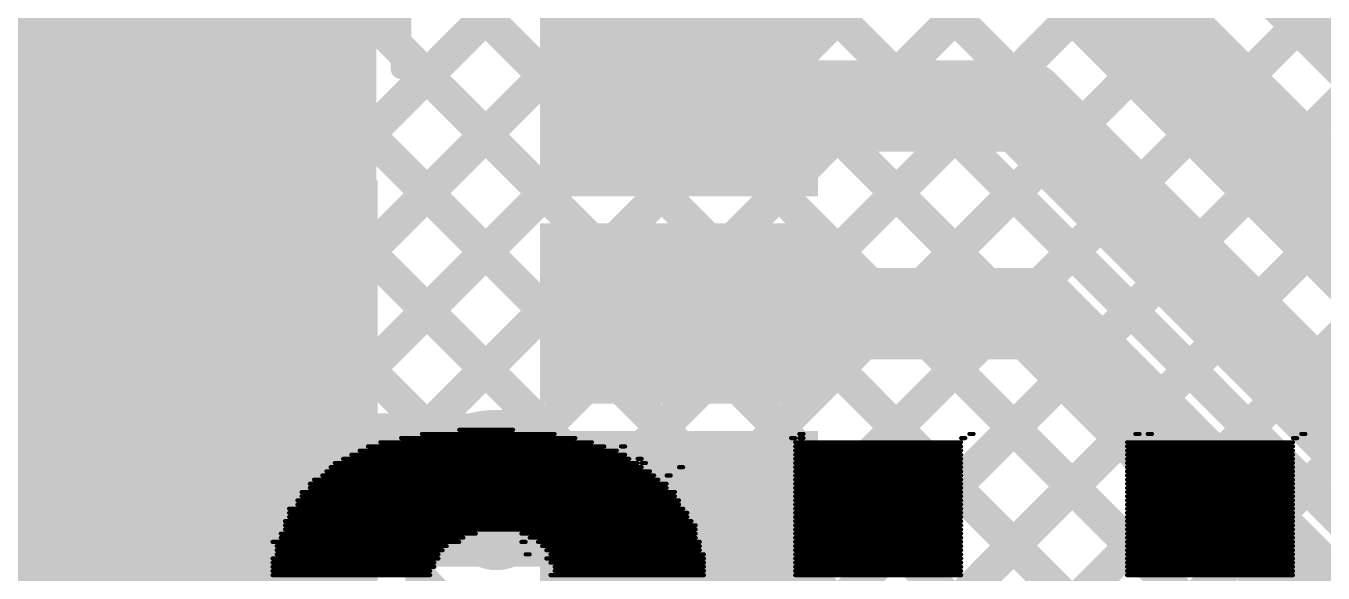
# Model space of a CAD drawing. Header units: millimetres. Extents: x -0.64 to 2.98, y -0.65 to 2.86.
# Drawn here: x 0.7016 to 1.0143, y 2.0005 to 2.1323 of the extents above; entities that cross this region are included whole.
import ezdxf

# ---------------------------------------------------------------- set-up
doc = ezdxf.new("R2010")
doc.units = ezdxf.units.MM
doc.header["$MEASUREMENT"] = 0
for name, color, linetype in [('BottomLayer', 5, 'Continuous'), ('BottomOverlay', 54, 'Continuous'), ('BottomSolder', 6, 'Continuous'), ('Mechanical2', 216, 'Continuous'), ('TopLayer', 1, 'Continuous'), ('TopOverlay', 2, 'Continuous'), ('TopPaste', 8, 'Continuous'), ('TopSolder', 216, 'Continuous'), ('ViaHoleLayer', 16, 'Continuous')]:
    doc.layers.add(name, color=color, linetype=linetype)

# ---------------------------------------------------------------- blocks, each defined once
blk = doc.blocks.new('CASE_D_265')
at = {"layer": 'TopOverlay', "const_width": 0.005}
blk.add_lwpolyline([(-0.177, 0.099), (-0.177, 0.07)], dxfattribs=at)
at = {"layer": 'TopOverlay', "const_width": 0.0025}
blk.add_lwpolyline([(-0.17825, 0.099, 1), (-0.17575, 0.099, 1)], format="xyb", close=True, dxfattribs=at)
blk = doc.blocks.new('ESP32_WROVER_E_N8R8_292')
at = {"layer": 'TopLayer'}
for points in [[(-0.37402, 0.01772), (-0.31496, 0.01772), (-0.31496, -0.01772), (-0.37402, -0.01772)], [(-0.37402, -0.03228), (-0.31496, -0.03228), (-0.31496, -0.06772), (-0.37402, -0.06772)], [(-0.37402, -0.08228), (-0.31496, -0.08228), (-0.31496, -0.11772), (-0.37402, -0.11772)]]:
    blk.add_hatch(color=1, dxfattribs=at).paths.add_polyline_path(points)
at = {"layer": 'TopPaste'}
for points in [[(-0.37402, 0.01772), (-0.31496, 0.01772), (-0.31496, -0.01772), (-0.37402, -0.01772)], [(-0.37402, -0.03228), (-0.31496, -0.03228), (-0.31496, -0.06772), (-0.37402, -0.06772)], [(-0.37402, -0.08228), (-0.31496, -0.08228), (-0.31496, -0.11772), (-0.37402, -0.11772)]]:
    blk.add_hatch(color=8, dxfattribs=at).paths.add_polyline_path(points)
at = {"layer": 'TopSolder'}
for points in [[(-0.37802, 0.02172), (-0.31096, 0.02172), (-0.31096, -0.02172), (-0.37802, -0.02172)], [(-0.37802, -0.02828), (-0.31096, -0.02828), (-0.31096, -0.07172), (-0.37802, -0.07172)], [(-0.37802, -0.07828), (-0.31096, -0.07828), (-0.31096, -0.12172), (-0.37802, -0.12172)]]:
    blk.add_hatch(color=216, dxfattribs=at).paths.add_polyline_path(points)
blk = doc.blocks.new('CASE_D_360')
at = {"layer": 'TopLayer'}
blk.add_hatch(color=1, dxfattribs=at).paths.add_polyline_path([(-0.16732, 0.05709), (-0.07283, 0.05709), (-0.07283, -0.05709), (-0.16732, -0.05709)])
at = {"layer": 'TopPaste'}
blk.add_hatch(color=8, dxfattribs=at).paths.add_polyline_path([(-0.16732, 0.05709), (-0.07283, 0.05709), (-0.07283, -0.05709), (-0.16732, -0.05709)])
at = {"layer": 'TopSolder'}
blk.add_hatch(color=216, dxfattribs=at).paths.add_polyline_path([(-0.17132, 0.06109), (-0.06883, 0.06109), (-0.06883, -0.06109), (-0.17132, -0.06109)])
at = {"layer": 'TopOverlay', "const_width": 0.005}
for points in [[(-0.1437, -0.0673), (-0.1437, -0.08465)], [(0.1437, -0.08465), (-0.1437, -0.08465)]]:
    blk.add_lwpolyline(points, dxfattribs=at)
at = {"layer": 'TopOverlay', "const_width": 0.0025}
for points in [[(-0.14495, -0.0673, 1), (-0.14245, -0.0673, 1)], [(-0.14495, -0.08465, 1), (-0.14245, -0.08465, 1)], [(-0.14495, -0.08465, 1), (-0.14245, -0.08465, 1)]]:
    blk.add_lwpolyline(points, format="xyb", close=True, dxfattribs=at)

msp = doc.modelspace()

# ---------------------------------------------------------------- hatches: boundary and pattern name
at = {"layer": 'BottomLayer'}
h = msp.add_hatch(color=5, dxfattribs=at)
edge = h.paths.add_edge_path()
edge.add_arc((0.815, 2.013), 0.01181, 0, 360)
at = {"layer": 'BottomSolder'}
h = msp.add_hatch(color=6, dxfattribs=at)
edge = h.paths.add_edge_path()
edge.add_arc((0.815, 2.013), 0.00791, 0, 360)
at = {"layer": 'TopLayer'}
msp.add_hatch(color=1, dxfattribs=at).paths.add_polyline_path([(0.689, 1.975), (0.786, 1.975), (0.786, 2.531), (0.689, 2.531)])
h = msp.add_hatch(color=1, dxfattribs=at)
edge = h.paths.add_edge_path()
edge.add_arc((0.815, 2.013), 0.01181, 0, 360)
at = {"layer": 'TopSolder'}
h = msp.add_hatch(color=216, dxfattribs=at)
edge = h.paths.add_edge_path()
edge.add_arc((0.815, 2.013), 0.00791, 0, 360)
at = {"layer": 'ViaHoleLayer'}
h = msp.add_hatch(color=16, dxfattribs=at)
edge = h.paths.add_edge_path()
edge.add_arc((0.815, 2.013), 0.00591, 0, 360)

# ---------------------------------------------------------------- linework, layer by layer
at = {"layer": 'BottomLayer'}
for points, const_width in [([(0.77049, 2.346), (1.32949, 1.787)], 0.008), ([(0.79877, 2.346), (1.35777, 1.787)], 0.008), ([(0.627, 2.03389), (0.9315, 2.33839)], 0.008), ([(0.627, 2.00561), (0.94564, 2.32425)], 0.008), ([(0.627, 1.97732), (0.95978, 2.3101)], 0.008), ([(0.71296, 2.035), (0.97393, 2.29596)], 0.008), ([(0.74125, 2.035), (0.98807, 2.28182)], 0.008), ([(0.76953, 2.035), (1.00221, 2.26768)], 0.008), ([(0.79782, 2.035), (1.01635, 2.25354)], 0.008), ([(0.83516, 2.25305), (1.3012, 1.787)], 0.008), ([(0.627, 2.06217), (0.80514, 2.24031)], 0.008), ([(0.67819, 2.24031), (1.1315, 1.787)], 0.008), ([(0.70647, 2.24031), (1.15978, 1.787)], 0.008), ([(0.73476, 2.24031), (1.18807, 1.787)], 0.008), ([(0.76304, 2.24031), (1.21635, 1.787)], 0.008), ([(0.79132, 2.24031), (1.24464, 1.787)], 0.008), ([(0.81976, 2.24016), (1.27292, 1.787)], 0.008), ([(0.82473, 2.03363), (1.03049, 2.23939)], 0.008), ([(0.66116, 2.22905), (1.05821, 1.832)], 0.008), ([(0.83728, 2.01789), (1.04464, 2.22525)], 0.008), ([(0.64702, 2.21491), (1.02993, 1.832)], 0.008), ([(0.682, 1.83433), (1.05878, 2.21111)], 0.008), ([(0.63288, 2.20077), (0.79865, 2.035)], 0.008), ([(0.70641, 1.83046), (1.07292, 2.19697)], 0.008), ([(0.73624, 1.832), (1.08706, 2.18282)], 0.008), ([(0.627, 2.17836), (0.77036, 2.035)], 0.008), ([(0.76452, 1.832), (1.1012, 2.16868)], 0.008), ([(0.79281, 1.832), (1.11535, 2.15454)], 0.008), ([(0.627, 2.15008), (0.74208, 2.035)], 0.008), ([(0.82109, 1.832), (1.12949, 2.1404)], 0.008), ([(0.84937, 1.832), (1.14363, 2.12626)], 0.008), ([(0.627, 2.12179), (0.71379, 2.035)], 0.008), ([(0.697, 2.035), (0.80897, 2.035)], 0.008), ([(0.66, 1.976), (0.697, 2.013)], 0.022), ([(0.697, 2.013), (0.815, 2.013)], 0.022), ([(0.81469, 2.01269), (0.815, 2.013)], 0.022), ([(0.8337, 1.99994), (1.00165, 1.832)], 0.008)]:
    msp.add_lwpolyline(points, dxfattribs=dict(at, const_width=const_width))
for points, const_width in [([(0.71096, 2.035, 1), (0.71496, 2.035, 1)], 0.004), ([(0.71179, 2.035, 1), (0.71579, 2.035, 1)], 0.004), ([(0.73925, 2.035, 1), (0.74325, 2.035, 1)], 0.004), ([(0.74008, 2.035, 1), (0.74408, 2.035, 1)], 0.004), ([(0.76753, 2.035, 1), (0.77153, 2.035, 1)], 0.004), ([(0.76836, 2.035, 1), (0.77236, 2.035, 1)], 0.004), ([(0.79582, 2.035, 1), (0.79982, 2.035, 1)], 0.004), ([(0.79665, 2.035, 1), (0.80065, 2.035, 1)], 0.004), ([(0.80697, 2.035, 1), (0.81097, 2.035, 1)], 0.004), ([(0.80697, 2.035, 1), (0.81097, 2.035, 1)], 0.004), ([(0.82273, 2.03363, 1), (0.82673, 2.03363, 1)], 0.004), ([(0.6915, 2.013, 1), (0.7025, 2.013, 1)], 0.011), ([(0.6915, 2.013, 1), (0.7025, 2.013, 1)], 0.011), ([(0.80919, 2.01269, 1), (0.82019, 2.01269, 1)], 0.011), ([(0.8095, 2.013, 1), (0.8205, 2.013, 1)], 0.011), ([(0.8095, 2.013, 1), (0.8205, 2.013, 1)], 0.011), ([(0.83528, 2.01789, 1), (0.83928, 2.01789, 1)], 0.004), ([(0.83581, 2.013, 1), (0.83981, 2.013, 1)], 0.004), ([(0.83581, 2.013, 1), (0.83981, 2.013, 1)], 0.004), ([(0.8317, 1.99994, 1), (0.8357, 1.99994, 1)], 0.004)]:
    msp.add_lwpolyline(points, format="xyb", close=True, dxfattribs=dict(at, const_width=const_width))
at = {"layer": 'BottomLayer', "const_width": 0.008}
for points in [[(0.80897, 2.035, -0.494904), (0.83781, 2.013)], [(0.83781, 2.013, -0.494904), (0.80897, 1.991)]]:
    msp.add_lwpolyline(points, format="xyb", dxfattribs=at)
at = {"layer": 'BottomOverlay', "const_width": 0.001}
for points in [[(0.792, 2.033), (0.834, 2.033)], [(0.797, 2.034), (0.829, 2.034)], [(0.806, 2.035), (0.819, 2.035)], [(0.886, 2.033), (0.887, 2.033)], [(0.888, 2.034), (0.889, 2.034)], [(0.888, 2.033), (0.889, 2.033)], [(0.927, 2.033), (0.928, 2.033)], [(0.929, 2.034), (0.93, 2.034)], [(0.969, 2.034), (0.97, 2.034)], [(0.972, 2.034), (0.973, 2.034)], [(1.007, 2.033), (1.008, 2.033)], [(1.009, 2.034), (1.01, 2.034)], [(0.78, 2.029), (0.846, 2.029)], [(0.782, 2.03), (0.844, 2.03)], [(0.784, 2.031), (0.841, 2.031)], [(0.787, 2.032), (0.838, 2.032)], [(0.845, 2.031), (0.846, 2.031)], [(0.887, 2.032), (0.927, 2.032)], [(0.887, 2.031), (0.927, 2.031)], [(0.887, 2.03), (0.927, 2.03)], [(0.887, 2.029), (0.927, 2.029)], [(0.967, 2.032), (1.007, 2.032)], [(0.967, 2.031), (1.007, 2.031)], [(0.967, 2.03), (1.007, 2.03)], [(0.967, 2.029), (1.007, 2.029)], [(0.775, 2.026), (0.85, 2.026)], [(0.776, 2.027), (0.849, 2.027)], [(0.778, 2.028), (0.847, 2.028)], [(0.849, 2.028), (0.85, 2.028)], [(0.85, 2.027), (0.851, 2.027)], [(0.859, 2.026), (0.86, 2.026)], [(0.887, 2.028), (0.927, 2.028)], [(0.887, 2.027), (0.927, 2.027)], [(0.887, 2.026), (0.927, 2.026)], [(0.967, 2.028), (1.007, 2.028)], [(0.967, 2.027), (1.007, 2.027)], [(0.967, 2.026), (1.007, 2.026)], [(0.771, 2.023), (0.854, 2.023)], [(0.773, 2.024), (0.853, 2.024)], [(0.774, 2.025), (0.852, 2.025)], [(0.856, 2.024), (0.857, 2.024)], [(0.887, 2.025), (0.927, 2.025)], [(0.887, 2.024), (0.927, 2.024)], [(0.887, 2.023), (0.927, 2.023)], [(0.967, 2.025), (1.007, 2.025)], [(0.967, 2.024), (1.007, 2.024)], [(0.967, 2.023), (1.007, 2.023)], [(0.768, 2.02), (0.858, 2.02)], [(0.77, 2.022), (0.856, 2.022)], [(0.77, 2.021), (0.856, 2.021)], [(0.887, 2.022), (0.927, 2.022)], [(0.887, 2.021), (0.927, 2.021)], [(0.887, 2.02), (0.927, 2.02)], [(0.967, 2.022), (1.007, 2.022)], [(0.967, 2.021), (1.007, 2.021)], [(0.967, 2.02), (1.007, 2.02)], [(0.767, 2.018), (0.859, 2.018)], [(0.767, 2.017), (0.859, 2.017)], [(0.768, 2.019), (0.858, 2.019)], [(0.887, 2.019), (0.927, 2.019)], [(0.887, 2.018), (0.927, 2.018)], [(0.887, 2.017), (0.927, 2.017)], [(0.967, 2.019), (1.007, 2.019)], [(0.967, 2.018), (1.007, 2.018)], [(0.967, 2.017), (1.007, 2.017)], [(0.765, 2.016), (0.86, 2.016)], [(0.765, 2.015), (0.861, 2.015)], [(0.765, 2.014), (0.861, 2.014)], [(0.887, 2.016), (0.927, 2.016)], [(0.887, 2.015), (0.927, 2.015)], [(0.887, 2.014), (0.927, 2.014)], [(0.967, 2.016), (1.007, 2.016)], [(0.967, 2.015), (1.007, 2.015)], [(0.967, 2.014), (1.007, 2.014)], [(0.764, 2.013), (0.862, 2.013)], [(0.764, 2.012), (0.863, 2.012)], [(0.764, 2.011), (0.863, 2.011)], [(0.887, 2.013), (0.927, 2.013)], [(0.887, 2.012), (0.927, 2.012)], [(0.887, 2.011), (0.927, 2.011)], [(0.967, 2.013), (1.007, 2.013)], [(0.967, 2.012), (1.007, 2.012)], [(0.967, 2.011), (1.007, 2.011)], [(0.761, 2.008), (0.806, 2.008)], [(0.762, 2.007), (0.803, 2.007)], [(0.763, 2.01), (0.81, 2.01)], [(0.763, 2.009), (0.807, 2.009)], [(0.821, 2.01), (0.863, 2.01)], [(0.821, 2.008), (0.822, 2.008)], [(0.823, 2.009), (0.863, 2.009)], [(0.825, 2.008), (0.864, 2.008)], [(0.826, 2.007), (0.864, 2.007)], [(0.887, 2.01), (0.927, 2.01)], [(0.887, 2.009), (0.927, 2.009)], [(0.887, 2.008), (0.927, 2.008)], [(0.887, 2.007), (0.927, 2.007)], [(0.967, 2.01), (1.007, 2.01)], [(0.967, 2.009), (1.007, 2.009)], [(0.967, 2.008), (1.007, 2.008)], [(0.967, 2.007), (1.007, 2.007)], [(0.761, 2.004), (0.801, 2.004)], [(0.762, 2.006), (0.802, 2.006)], [(0.762, 2.005), (0.801, 2.005)], [(0.822, 2.005), (0.823, 2.005)], [(0.827, 2.006), (0.864, 2.006)], [(0.827, 2.004), (0.865, 2.004)], [(0.828, 2.005), (0.865, 2.005)], [(0.887, 2.006), (0.927, 2.006)], [(0.887, 2.005), (0.927, 2.005)], [(0.887, 2.004), (0.927, 2.004)], [(0.967, 2.006), (1.007, 2.006)], [(0.967, 2.005), (1.007, 2.005)], [(0.967, 2.004), (1.007, 2.004)], [(0.761, 2.003), (0.8, 2.003)], [(0.761, 2.002), (0.8, 2.002)], [(0.761, 2.001), (0.799, 2.001)], [(0.828, 2.003), (0.865, 2.003)], [(0.829, 2.002), (0.865, 2.002)], [(0.829, 2.001), (0.865, 2.001)], [(0.887, 2.003), (0.927, 2.003)], [(0.887, 2.002), (0.927, 2.002)], [(0.887, 2.001), (0.927, 2.001)], [(0.967, 2.003), (1.007, 2.003)], [(0.967, 2.002), (1.007, 2.002)], [(0.967, 2.001), (1.007, 2.001)], [(0.761, 2), (0.799, 2)], [(0.828, 2), (0.865, 2)], [(0.887, 2), (0.927, 2)], [(0.967, 2), (1.007, 2)]]:
    msp.add_lwpolyline(points, dxfattribs=at)
at = {"layer": 'BottomOverlay', "const_width": 0.0005}
for points in [[(0.79175, 2.033, 1), (0.79225, 2.033, 1)], [(0.79675, 2.034, 1), (0.79725, 2.034, 1)], [(0.80575, 2.035, 1), (0.80625, 2.035, 1)], [(0.81875, 2.035, 1), (0.81925, 2.035, 1)], [(0.82875, 2.034, 1), (0.82925, 2.034, 1)], [(0.83375, 2.033, 1), (0.83425, 2.033, 1)], [(0.88575, 2.033, 1), (0.88625, 2.033, 1)], [(0.88675, 2.033, 1), (0.88725, 2.033, 1)], [(0.88775, 2.034, 1), (0.88825, 2.034, 1)], [(0.88775, 2.033, 1), (0.88825, 2.033, 1)], [(0.88875, 2.034, 1), (0.88925, 2.034, 1)], [(0.88875, 2.033, 1), (0.88925, 2.033, 1)], [(0.92675, 2.033, 1), (0.92725, 2.033, 1)], [(0.92775, 2.033, 1), (0.92825, 2.033, 1)], [(0.92875, 2.034, 1), (0.92925, 2.034, 1)], [(0.92975, 2.034, 1), (0.93025, 2.034, 1)], [(0.96875, 2.034, 1), (0.96925, 2.034, 1)], [(0.96975, 2.034, 1), (0.97025, 2.034, 1)], [(0.97175, 2.034, 1), (0.97225, 2.034, 1)], [(0.97275, 2.034, 1), (0.97325, 2.034, 1)], [(1.00675, 2.033, 1), (1.00725, 2.033, 1)], [(1.00775, 2.033, 1), (1.00825, 2.033, 1)], [(1.00875, 2.034, 1), (1.00925, 2.034, 1)], [(1.00975, 2.034, 1), (1.01025, 2.034, 1)], [(0.77975, 2.029, 1), (0.78025, 2.029, 1)], [(0.78175, 2.03, 1), (0.78225, 2.03, 1)], [(0.78375, 2.031, 1), (0.78425, 2.031, 1)], [(0.78675, 2.032, 1), (0.78725, 2.032, 1)], [(0.83775, 2.032, 1), (0.83825, 2.032, 1)], [(0.84075, 2.031, 1), (0.84125, 2.031, 1)], [(0.84375, 2.03, 1), (0.84425, 2.03, 1)], [(0.84475, 2.031, 1), (0.84525, 2.031, 1)], [(0.84575, 2.031, 1), (0.84625, 2.031, 1)], [(0.84575, 2.029, 1), (0.84625, 2.029, 1)], [(0.88675, 2.032, 1), (0.88725, 2.032, 1)], [(0.88675, 2.031, 1), (0.88725, 2.031, 1)], [(0.88675, 2.03, 1), (0.88725, 2.03, 1)], [(0.88675, 2.029, 1), (0.88725, 2.029, 1)], [(0.92675, 2.032, 1), (0.92725, 2.032, 1)], [(0.92675, 2.031, 1), (0.92725, 2.031, 1)], [(0.92675, 2.03, 1), (0.92725, 2.03, 1)], [(0.92675, 2.029, 1), (0.92725, 2.029, 1)], [(0.96675, 2.032, 1), (0.96725, 2.032, 1)], [(0.96675, 2.031, 1), (0.96725, 2.031, 1)], [(0.96675, 2.03, 1), (0.96725, 2.03, 1)], [(0.96675, 2.029, 1), (0.96725, 2.029, 1)], [(1.00675, 2.032, 1), (1.00725, 2.032, 1)], [(1.00675, 2.031, 1), (1.00725, 2.031, 1)], [(1.00675, 2.03, 1), (1.00725, 2.03, 1)], [(1.00675, 2.029, 1), (1.00725, 2.029, 1)], [(0.77475, 2.026, 1), (0.77525, 2.026, 1)], [(0.77575, 2.027, 1), (0.77625, 2.027, 1)], [(0.77775, 2.028, 1), (0.77825, 2.028, 1)], [(0.84675, 2.028, 1), (0.84725, 2.028, 1)], [(0.84875, 2.028, 1), (0.84925, 2.028, 1)], [(0.84875, 2.027, 1), (0.84925, 2.027, 1)], [(0.84975, 2.028, 1), (0.85025, 2.028, 1)], [(0.84975, 2.027, 1), (0.85025, 2.027, 1)], [(0.84975, 2.026, 1), (0.85025, 2.026, 1)], [(0.85075, 2.027, 1), (0.85125, 2.027, 1)], [(0.85875, 2.026, 1), (0.85925, 2.026, 1)], [(0.85975, 2.026, 1), (0.86025, 2.026, 1)], [(0.88675, 2.028, 1), (0.88725, 2.028, 1)], [(0.88675, 2.027, 1), (0.88725, 2.027, 1)], [(0.88675, 2.026, 1), (0.88725, 2.026, 1)], [(0.92675, 2.028, 1), (0.92725, 2.028, 1)], [(0.92675, 2.027, 1), (0.92725, 2.027, 1)], [(0.92675, 2.026, 1), (0.92725, 2.026, 1)], [(0.96675, 2.028, 1), (0.96725, 2.028, 1)], [(0.96675, 2.027, 1), (0.96725, 2.027, 1)], [(0.96675, 2.026, 1), (0.96725, 2.026, 1)], [(1.00675, 2.028, 1), (1.00725, 2.028, 1)], [(1.00675, 2.027, 1), (1.00725, 2.027, 1)], [(1.00675, 2.026, 1), (1.00725, 2.026, 1)], [(0.77075, 2.023, 1), (0.77125, 2.023, 1)], [(0.77275, 2.024, 1), (0.77325, 2.024, 1)], [(0.77375, 2.025, 1), (0.77425, 2.025, 1)], [(0.85175, 2.025, 1), (0.85225, 2.025, 1)], [(0.85275, 2.024, 1), (0.85325, 2.024, 1)], [(0.85375, 2.023, 1), (0.85425, 2.023, 1)], [(0.85575, 2.024, 1), (0.85625, 2.024, 1)], [(0.85675, 2.024, 1), (0.85725, 2.024, 1)], [(0.88675, 2.025, 1), (0.88725, 2.025, 1)], [(0.88675, 2.024, 1), (0.88725, 2.024, 1)], [(0.88675, 2.023, 1), (0.88725, 2.023, 1)], [(0.92675, 2.025, 1), (0.92725, 2.025, 1)], [(0.92675, 2.024, 1), (0.92725, 2.024, 1)], [(0.92675, 2.023, 1), (0.92725, 2.023, 1)], [(0.96675, 2.025, 1), (0.96725, 2.025, 1)], [(0.96675, 2.024, 1), (0.96725, 2.024, 1)], [(0.96675, 2.023, 1), (0.96725, 2.023, 1)], [(1.00675, 2.025, 1), (1.00725, 2.025, 1)], [(1.00675, 2.024, 1), (1.00725, 2.024, 1)], [(1.00675, 2.023, 1), (1.00725, 2.023, 1)], [(0.76775, 2.02, 1), (0.76825, 2.02, 1)], [(0.76975, 2.022, 1), (0.77025, 2.022, 1)], [(0.76975, 2.021, 1), (0.77025, 2.021, 1)], [(0.85575, 2.022, 1), (0.85625, 2.022, 1)], [(0.85575, 2.021, 1), (0.85625, 2.021, 1)], [(0.85775, 2.02, 1), (0.85825, 2.02, 1)], [(0.88675, 2.022, 1), (0.88725, 2.022, 1)], [(0.88675, 2.021, 1), (0.88725, 2.021, 1)], [(0.88675, 2.02, 1), (0.88725, 2.02, 1)], [(0.92675, 2.022, 1), (0.92725, 2.022, 1)], [(0.92675, 2.021, 1), (0.92725, 2.021, 1)], [(0.92675, 2.02, 1), (0.92725, 2.02, 1)], [(0.96675, 2.022, 1), (0.96725, 2.022, 1)], [(0.96675, 2.021, 1), (0.96725, 2.021, 1)], [(0.96675, 2.02, 1), (0.96725, 2.02, 1)], [(1.00675, 2.022, 1), (1.00725, 2.022, 1)], [(1.00675, 2.021, 1), (1.00725, 2.021, 1)], [(1.00675, 2.02, 1), (1.00725, 2.02, 1)], [(0.76675, 2.018, 1), (0.76725, 2.018, 1)], [(0.76675, 2.017, 1), (0.76725, 2.017, 1)], [(0.76775, 2.019, 1), (0.76825, 2.019, 1)], [(0.85775, 2.019, 1), (0.85825, 2.019, 1)], [(0.85875, 2.018, 1), (0.85925, 2.018, 1)], [(0.85875, 2.017, 1), (0.85925, 2.017, 1)], [(0.88675, 2.019, 1), (0.88725, 2.019, 1)], [(0.88675, 2.018, 1), (0.88725, 2.018, 1)], [(0.88675, 2.017, 1), (0.88725, 2.017, 1)], [(0.92675, 2.019, 1), (0.92725, 2.019, 1)], [(0.92675, 2.018, 1), (0.92725, 2.018, 1)], [(0.92675, 2.017, 1), (0.92725, 2.017, 1)], [(0.96675, 2.019, 1), (0.96725, 2.019, 1)], [(0.96675, 2.018, 1), (0.96725, 2.018, 1)], [(0.96675, 2.017, 1), (0.96725, 2.017, 1)], [(1.00675, 2.019, 1), (1.00725, 2.019, 1)], [(1.00675, 2.018, 1), (1.00725, 2.018, 1)], [(1.00675, 2.017, 1), (1.00725, 2.017, 1)], [(0.76475, 2.016, 1), (0.76525, 2.016, 1)], [(0.76475, 2.015, 1), (0.76525, 2.015, 1)], [(0.76475, 2.014, 1), (0.76525, 2.014, 1)], [(0.85975, 2.016, 1), (0.86025, 2.016, 1)], [(0.86075, 2.015, 1), (0.86125, 2.015, 1)], [(0.86075, 2.014, 1), (0.86125, 2.014, 1)], [(0.88675, 2.016, 1), (0.88725, 2.016, 1)], [(0.88675, 2.015, 1), (0.88725, 2.015, 1)], [(0.88675, 2.014, 1), (0.88725, 2.014, 1)], [(0.92675, 2.016, 1), (0.92725, 2.016, 1)], [(0.92675, 2.015, 1), (0.92725, 2.015, 1)], [(0.92675, 2.014, 1), (0.92725, 2.014, 1)], [(0.96675, 2.016, 1), (0.96725, 2.016, 1)], [(0.96675, 2.015, 1), (0.96725, 2.015, 1)], [(0.96675, 2.014, 1), (0.96725, 2.014, 1)], [(1.00675, 2.016, 1), (1.00725, 2.016, 1)], [(1.00675, 2.015, 1), (1.00725, 2.015, 1)], [(1.00675, 2.014, 1), (1.00725, 2.014, 1)], [(0.76375, 2.013, 1), (0.76425, 2.013, 1)], [(0.76375, 2.012, 1), (0.76425, 2.012, 1)], [(0.76375, 2.011, 1), (0.76425, 2.011, 1)], [(0.86175, 2.013, 1), (0.86225, 2.013, 1)], [(0.86275, 2.012, 1), (0.86325, 2.012, 1)], [(0.86275, 2.011, 1), (0.86325, 2.011, 1)], [(0.88675, 2.013, 1), (0.88725, 2.013, 1)], [(0.88675, 2.012, 1), (0.88725, 2.012, 1)], [(0.88675, 2.011, 1), (0.88725, 2.011, 1)], [(0.92675, 2.013, 1), (0.92725, 2.013, 1)], [(0.92675, 2.012, 1), (0.92725, 2.012, 1)], [(0.92675, 2.011, 1), (0.92725, 2.011, 1)], [(0.96675, 2.013, 1), (0.96725, 2.013, 1)], [(0.96675, 2.012, 1), (0.96725, 2.012, 1)], [(0.96675, 2.011, 1), (0.96725, 2.011, 1)], [(1.00675, 2.013, 1), (1.00725, 2.013, 1)], [(1.00675, 2.012, 1), (1.00725, 2.012, 1)], [(1.00675, 2.011, 1), (1.00725, 2.011, 1)], [(0.76075, 2.008, 1), (0.76125, 2.008, 1)], [(0.76175, 2.007, 1), (0.76225, 2.007, 1)], [(0.76275, 2.01, 1), (0.76325, 2.01, 1)], [(0.76275, 2.009, 1), (0.76325, 2.009, 1)], [(0.80275, 2.007, 1), (0.80325, 2.007, 1)], [(0.80575, 2.008, 1), (0.80625, 2.008, 1)], [(0.80675, 2.009, 1), (0.80725, 2.009, 1)], [(0.80975, 2.01, 1), (0.81025, 2.01, 1)], [(0.82075, 2.01, 1), (0.82125, 2.01, 1)], [(0.82075, 2.008, 1), (0.82125, 2.008, 1)], [(0.82175, 2.008, 1), (0.82225, 2.008, 1)], [(0.82275, 2.009, 1), (0.82325, 2.009, 1)], [(0.82475, 2.008, 1), (0.82525, 2.008, 1)], [(0.82575, 2.007, 1), (0.82625, 2.007, 1)], [(0.86275, 2.01, 1), (0.86325, 2.01, 1)], [(0.86275, 2.009, 1), (0.86325, 2.009, 1)], [(0.86375, 2.008, 1), (0.86425, 2.008, 1)], [(0.86375, 2.007, 1), (0.86425, 2.007, 1)], [(0.88675, 2.01, 1), (0.88725, 2.01, 1)], [(0.88675, 2.009, 1), (0.88725, 2.009, 1)], [(0.88675, 2.008, 1), (0.88725, 2.008, 1)], [(0.88675, 2.007, 1), (0.88725, 2.007, 1)], [(0.92675, 2.01, 1), (0.92725, 2.01, 1)], [(0.92675, 2.009, 1), (0.92725, 2.009, 1)], [(0.92675, 2.008, 1), (0.92725, 2.008, 1)], [(0.92675, 2.007, 1), (0.92725, 2.007, 1)], [(0.96675, 2.01, 1), (0.96725, 2.01, 1)], [(0.96675, 2.009, 1), (0.96725, 2.009, 1)], [(0.96675, 2.008, 1), (0.96725, 2.008, 1)], [(0.96675, 2.007, 1), (0.96725, 2.007, 1)], [(1.00675, 2.01, 1), (1.00725, 2.01, 1)], [(1.00675, 2.009, 1), (1.00725, 2.009, 1)], [(1.00675, 2.008, 1), (1.00725, 2.008, 1)], [(1.00675, 2.007, 1), (1.00725, 2.007, 1)], [(0.76075, 2.004, 1), (0.76125, 2.004, 1)], [(0.76175, 2.006, 1), (0.76225, 2.006, 1)], [(0.76175, 2.005, 1), (0.76225, 2.005, 1)], [(0.80075, 2.005, 1), (0.80125, 2.005, 1)], [(0.80075, 2.004, 1), (0.80125, 2.004, 1)], [(0.80175, 2.006, 1), (0.80225, 2.006, 1)], [(0.82175, 2.005, 1), (0.82225, 2.005, 1)], [(0.82275, 2.005, 1), (0.82325, 2.005, 1)], [(0.82675, 2.006, 1), (0.82725, 2.006, 1)], [(0.82675, 2.004, 1), (0.82725, 2.004, 1)], [(0.82775, 2.005, 1), (0.82825, 2.005, 1)], [(0.86375, 2.006, 1), (0.86425, 2.006, 1)], [(0.86475, 2.005, 1), (0.86525, 2.005, 1)], [(0.86475, 2.004, 1), (0.86525, 2.004, 1)], [(0.88675, 2.006, 1), (0.88725, 2.006, 1)], [(0.88675, 2.005, 1), (0.88725, 2.005, 1)], [(0.88675, 2.004, 1), (0.88725, 2.004, 1)], [(0.92675, 2.006, 1), (0.92725, 2.006, 1)], [(0.92675, 2.005, 1), (0.92725, 2.005, 1)], [(0.92675, 2.004, 1), (0.92725, 2.004, 1)], [(0.96675, 2.006, 1), (0.96725, 2.006, 1)], [(0.96675, 2.005, 1), (0.96725, 2.005, 1)], [(0.96675, 2.004, 1), (0.96725, 2.004, 1)], [(1.00675, 2.006, 1), (1.00725, 2.006, 1)], [(1.00675, 2.005, 1), (1.00725, 2.005, 1)], [(1.00675, 2.004, 1), (1.00725, 2.004, 1)], [(0.76075, 2.003, 1), (0.76125, 2.003, 1)], [(0.76075, 2.002, 1), (0.76125, 2.002, 1)], [(0.76075, 2.001, 1), (0.76125, 2.001, 1)], [(0.79875, 2.001, 1), (0.79925, 2.001, 1)], [(0.79975, 2.003, 1), (0.80025, 2.003, 1)], [(0.79975, 2.002, 1), (0.80025, 2.002, 1)], [(0.82775, 2.003, 1), (0.82825, 2.003, 1)], [(0.82875, 2.002, 1), (0.82925, 2.002, 1)], [(0.82875, 2.001, 1), (0.82925, 2.001, 1)], [(0.86475, 2.003, 1), (0.86525, 2.003, 1)], [(0.86475, 2.002, 1), (0.86525, 2.002, 1)], [(0.86475, 2.001, 1), (0.86525, 2.001, 1)], [(0.88675, 2.003, 1), (0.88725, 2.003, 1)], [(0.88675, 2.002, 1), (0.88725, 2.002, 1)], [(0.88675, 2.001, 1), (0.88725, 2.001, 1)], [(0.92675, 2.003, 1), (0.92725, 2.003, 1)], [(0.92675, 2.002, 1), (0.92725, 2.002, 1)], [(0.92675, 2.001, 1), (0.92725, 2.001, 1)], [(0.96675, 2.003, 1), (0.96725, 2.003, 1)], [(0.96675, 2.002, 1), (0.96725, 2.002, 1)], [(0.96675, 2.001, 1), (0.96725, 2.001, 1)], [(1.00675, 2.003, 1), (1.00725, 2.003, 1)], [(1.00675, 2.002, 1), (1.00725, 2.002, 1)], [(1.00675, 2.001, 1), (1.00725, 2.001, 1)], [(0.76075, 2, 1), (0.76125, 2, 1)], [(0.79875, 2, 1), (0.79925, 2, 1)], [(0.82775, 2, 1), (0.82825, 2, 1)], [(0.86475, 2, 1), (0.86525, 2, 1)], [(0.88675, 2, 1), (0.88725, 2, 1)], [(0.92675, 2, 1), (0.92725, 2, 1)], [(0.96675, 2, 1), (0.96725, 2, 1)], [(1.00675, 2, 1), (1.00725, 2, 1)]]:
    msp.add_lwpolyline(points, format="xyb", close=True, dxfattribs=at)
at = {"layer": 'Mechanical2', "const_width": 0.01}
msp.add_lwpolyline([(1.75783, 2.80917, -6.230382), (0.64896, 2.81029)], format="xyb", dxfattribs=at)
at = {"layer": 'TopLayer'}
for points, const_width in [([(0.73508, 2.045), (0.73508, 2.221)], 0.05), ([(0.937, 2.213), (1.345, 1.805)], 0.022), ([(0.939, 2.163), (1.311, 1.791)], 0.022), ([(0.859, 2.113), (0.942, 2.113)], 0.022), ([(0.942, 2.113), (1.277, 1.778)], 0.022), ([(0.859, 2.063), (0.945, 2.063)], 0.022), ([(0.945, 2.063), (1.244, 1.764)], 0.022), ([(0.815, 2.013), (0.859, 2.013)], 0.022), ([(0.797, 1.964), (0.797, 1.99899)], 0.008)]:
    msp.add_lwpolyline(points, dxfattribs=dict(at, const_width=const_width))
for points, const_width in [([(0.8535, 2.113, 1), (0.8645, 2.113, 1)], 0.011), ([(0.9365, 2.113, 1), (0.9475, 2.113, 1)], 0.011), ([(0.9365, 2.113, 1), (0.9475, 2.113, 1)], 0.011), ([(0.8535, 2.063, 1), (0.8645, 2.063, 1)], 0.011), ([(0.9395, 2.063, 1), (0.9505, 2.063, 1)], 0.011), ([(0.9395, 2.063, 1), (0.9505, 2.063, 1)], 0.011), ([(0.72258, 2.045, 1), (0.74758, 2.045, 1)], 0.025), ([(0.8095, 2.013, 1), (0.8205, 2.013, 1)], 0.011), ([(0.8535, 2.013, 1), (0.8645, 2.013, 1)], 0.011), ([(0.795, 1.99899, 1), (0.799, 1.99899, 1)], 0.004), ([(0.795, 1.99899, 1), (0.799, 1.99899, 1)], 0.004)]:
    msp.add_lwpolyline(points, format="xyb", close=True, dxfattribs=dict(at, const_width=const_width))
at = {"layer": 'TopLayer', "const_width": 0.008}
msp.add_lwpolyline([(0.81847, 1.99045, -0.27196), (0.797, 1.99899)], format="xyb", dxfattribs=at)

# ---------------------------------------------------------------- block references
msp.add_blockref('ESP32_WROVER_E_N8R8_292', (1.20349, 2.113))
at = {"rotation": 180}
for name, p in [('CASE_D_265', (0.615, 2.221)), ('CASE_D_360', (0.615, 2.034))]:
    msp.add_blockref(name, p, dxfattribs=at)

doc.saveas('drawing.dxf')
